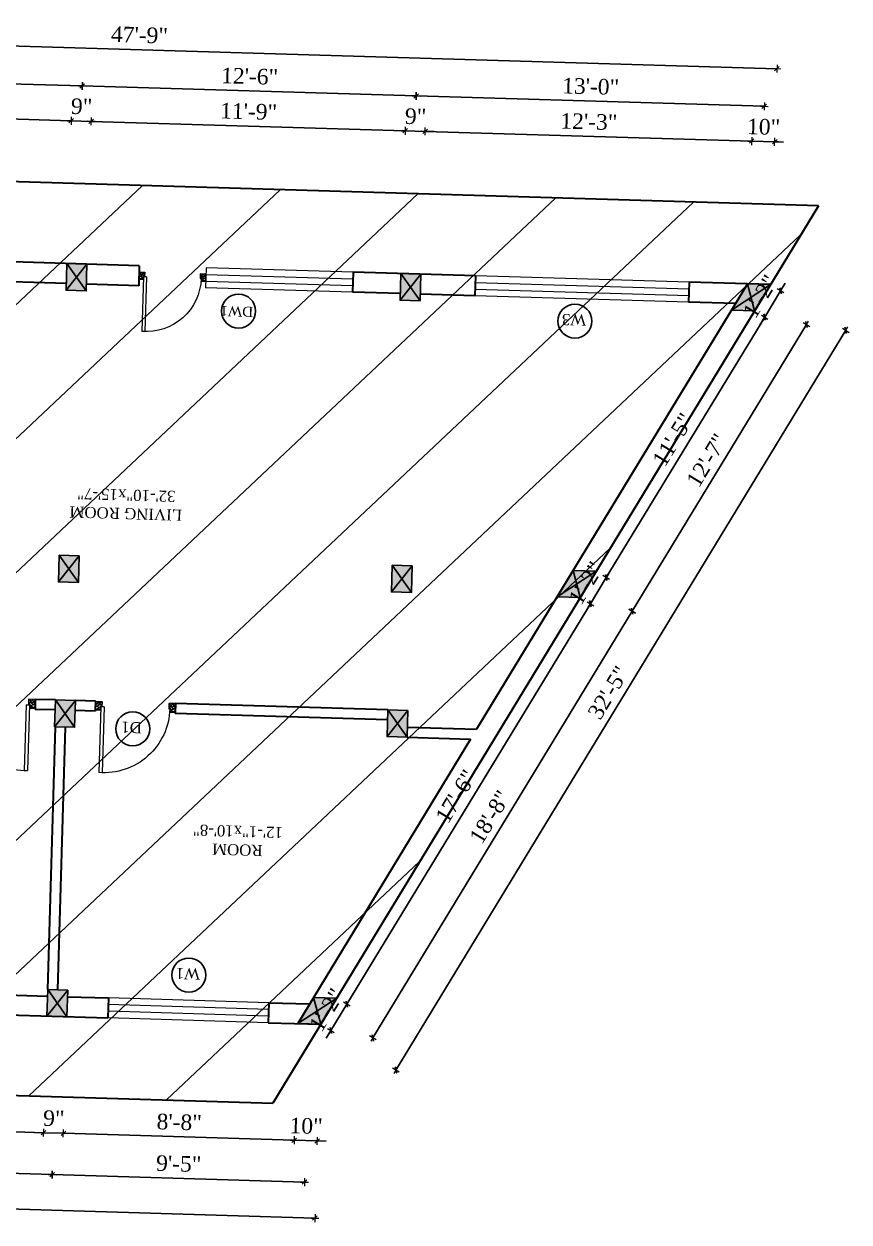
# Model space of a CAD drawing. Header units: inches. Extents: x 4069 to 291496, y -47643 to 12535.
# Drawn here: x 141798 to 142168, y -21367 to -20830 of the extents above; entities that cross this region are included whole.
import ezdxf

# ---------------------------------------------------------------- set-up
doc = ezdxf.new("R2010")
doc.units = ezdxf.units.IN
doc.header["$LTSCALE"] = 5
doc.header["$MEASUREMENT"] = 0
for name, color, linetype, lineweight in [('A-WALL', 7, 'Continuous', 9), ('Dimension', 7, 'Continuous', 18), ('DOOR', 62, 'Continuous', 0), ('Dw', 2, 'Continuous', 18)]:
    doc.layers.add(name, color=color, linetype=linetype, lineweight=lineweight)
doc.layers.add('dim line', color=7, linetype='Continuous', lineweight=15, true_color=0xfab2b2)
doc.layers.add('TEXT', color=6, linetype='Continuous')
doc.layers.add('WALL', color=7, linetype='Continuous')
doc.styles.add('ordinary', font='times.ttf')
doc.dimstyles.new('Copy of 96', dxfattribs={"dimtxt": 7, "dimasz": 4, "dimexe": 0.5, "dimexo": 0.5, "dimgap": 3, "dimtad": 1, "dimdec": 1, "dimzin": 11, "dimdsep": 46, "dimlunit": 4, "dimtxsty": 'ordinary', "dimblk": 'OBLIQUE', "dimcen": 0.09, "dimse1": 1, "dimse2": 1, "dimclrt": 6, "dimazin": 0, "dimtfac": 1, "dimtdec": 1, "dimtix": 1, "dimtmove": 2, "dimatfit": 3, "dimldrblk": 'leader', "dimfxl": 0.5, "dimfxlon": 1, "dimtolj": 1, "dimtzin": 0, "dimarcsym": 0})

# ---------------------------------------------------------------- blocks, each defined once
blk = doc.blocks.new('c2a')
at = {"color": 1, "ltscale": 5}
for p, q in [((18091.63, 4625.76), (18084.82, 4613.76)), ((18101.98, 4625.76), (18091.63, 4625.76)), ((18095.17, 4613.76), (18101.98, 4625.76)), ((18084.82, 4613.76), (18095.17, 4613.76))]:
    blk.add_line(p, q, dxfattribs=at)
blk = doc.blocks.new('A$C27B36B59')
at = {"layer": 'DOOR'}
for p, q in [((0, 4), (0, 0)), ((2.5, 4), (0, 4)), ((0, 0), (3, 0)), ((2.5, 2.5), (2.5, 4)), ((3, 2.5), (2.5, 2.5)), ((3, 0), (3, 2.5))]:
    blk.add_line(p, q, dxfattribs=at)
for centre, radius, start, end in [((-1.4, -0.54), 4.75, 22.1411, 72.838), ((1.34, 2.09), 1.64, 45.138, 144.8948), ((2.21, 0.3), 2.49, 83.3149, 152.658), ((0.13, 0.37), 2.05, 349.4875, 93.6805), ((1.96, -0.47), 2.01, 58.7447, 166.495), ((-0.06, 0.32), 1.13, 343.542, 86.947), ((2.08, -0.4), 1.17, 38.2816, 160.1519)]:
    blk.add_arc(centre, radius, start, end, dxfattribs=at)
blk = doc.blocks.new('D2')
at = {"layer": 'DOOR'}
for p, q in [((74473.95, 24047.59), (74473.95, 24018.09)), ((74473.95, 24047.59), (74475.45, 24047.59)), ((74475.45, 24047.59), (74475.45, 24018.13))]:
    blk.add_line(p, q, dxfattribs=at)
blk.add_arc((74473.95, 24047.59), 29.5, 180, 272.9146, dxfattribs=at)
at = {"layer": 'DOOR', "xscale": -1, "rotation": 180}
blk.add_blockref('A$C27B36B59', (74441.95, 24050.09), dxfattribs=at)
at = {"layer": 'DOOR', "rotation": 180}
blk.add_blockref('A$C27B36B59', (74477.95, 24050.09), dxfattribs=at)
blk = doc.blocks.new('oblique')
at = {"color": 0, "lineweight": -2}
blk.add_line((0.25, 0.25), (-0.25, -0.25), dxfattribs=at)
at = {"layer": 'dim line', "lineweight": 9}
for p, q in [((-0.4375, 0), (0.4375, 0)), ((0, 0.4375), (0, -0.4375))]:
    blk.add_line(p, q, dxfattribs=at)
blk = doc.blocks.new('*D4198')
at = {"layer": 'A-WALL', "color": 0, "lineweight": -2, "ltscale": 50, "transparency": 16777216}
blk.add_line((141670.89, -20852.79), (141823.82, -20857.35), dxfattribs=at)
at = {"layer": 'Defpoints', "color": 0, "ltscale": 50, "transparency": 16777216}
for p in [(141823.82, -20857.35), (141668.5, -20932.68), (141821.44, -20937.25)]:
    blk.add_point(p, dxfattribs=at)
at = {"layer": 'A-WALL', "color": 0, "lineweight": -2, "ltscale": 50, "transparency": 16777216, "xscale": 4, "yscale": 4, "zscale": 4}
for p, rotation in [((141670.89, -20852.79), 178.2899854280954), ((141823.82, -20857.35), 358.2899854280954)]:
    blk.add_blockref('oblique', p, dxfattribs=dict(at, rotation=rotation))
at = {"layer": 'A-WALL', "color": 6, "ltscale": 50, "transparency": 16777216, "insert": (141747.55, -20848.5), "char_height": 7, "attachment_point": 5, "rotation": 358.29, "style": 'ordinary'}
blk.add_mtext('\\A1;12\'-9"', dxfattribs=at)
blk = doc.blocks.new('_OBLIQUE')
at = {"color": 0, "linetype": 'ByBlock'}
blk.add_line((-0.5, -0.5), (0.5, 0.5), dxfattribs=at)
blk = doc.blocks.new('leader')
at = {"layer": 'Dimension'}
for p, q in [((0, -4.33), (0, 4.33)), ((-4.42, 0), (4.42, 0))]:
    blk.add_line(p, q, dxfattribs=at)
blk = doc.blocks.new('*D4199')
at = {"layer": 'A-WALL', "color": 0, "lineweight": -2, "ltscale": 50, "transparency": 16777216}
blk.add_line((141823.82, -20857.35), (141973.75, -20861.83), dxfattribs=at)
at = {"layer": 'Defpoints', "color": 0, "ltscale": 50, "transparency": 16777216}
for p in [(141973.75, -20861.83), (141821.44, -20937.25), (141971.37, -20941.72)]:
    blk.add_point(p, dxfattribs=at)
at = {"layer": 'A-WALL', "color": 0, "lineweight": -2, "ltscale": 50, "transparency": 16777216, "xscale": 4, "yscale": 4, "zscale": 4}
for p, rotation in [((141823.82, -20857.35), 178.2899854280954), ((141973.75, -20861.83), 358.2899854280954)]:
    blk.add_blockref('oblique', p, dxfattribs=dict(at, rotation=rotation))
at = {"layer": 'A-WALL', "color": 6, "ltscale": 50, "transparency": 16777216, "insert": (141898.98, -20853.03), "char_height": 7, "attachment_point": 5, "rotation": 358.29, "style": 'ordinary'}
blk.add_mtext('\\A1;12\'-6"', dxfattribs=at)
blk = doc.blocks.new('*D4200')
at = {"layer": 'A-WALL', "color": 0, "lineweight": -2, "ltscale": 50, "transparency": 16777216}
blk.add_line((141973.75, -20861.83), (142130.01, -20866.49), dxfattribs=at)
at = {"layer": 'Defpoints', "color": 0, "ltscale": 50, "transparency": 16777216}
for p in [(142130.01, -20866.49), (141971.37, -20941.72), (142127.63, -20946.39)]:
    blk.add_point(p, dxfattribs=at)
at = {"layer": 'A-WALL', "color": 0, "lineweight": -2, "ltscale": 50, "transparency": 16777216, "xscale": 4, "yscale": 4, "zscale": 4}
for p, rotation in [((141973.75, -20861.83), 178.2899854280954), ((142130.01, -20866.49), 358.2899854280954)]:
    blk.add_blockref('oblique', p, dxfattribs=dict(at, rotation=rotation))
at = {"layer": 'A-WALL', "color": 6, "ltscale": 50, "transparency": 16777216, "insert": (142052.08, -20857.6), "char_height": 7, "attachment_point": 5, "rotation": 358.29, "style": 'ordinary'}
blk.add_mtext('\\A1;13\'-0"', dxfattribs=at)
blk = doc.blocks.new('*D4201')
at = {"layer": 'A-WALL', "color": 0, "lineweight": -2, "ltscale": 50, "transparency": 16777216}
blk.add_line((141562.95, -20832.53), (142135.69, -20849.63), dxfattribs=at)
at = {"layer": 'Defpoints', "color": 0, "ltscale": 50, "transparency": 16777216}
for p in [(142135.69, -20849.63), (141560.05, -20929.44), (142132.8, -20946.54)]:
    blk.add_point(p, dxfattribs=at)
at = {"layer": 'A-WALL', "color": 0, "lineweight": -2, "ltscale": 50, "transparency": 16777216, "xscale": 4, "yscale": 4, "zscale": 4}
for p, rotation in [((141562.95, -20832.53), 178.2899854280954), ((142135.69, -20849.63), 358.2899854280954)]:
    blk.add_blockref('oblique', p, dxfattribs=dict(at, rotation=rotation))
at = {"layer": 'A-WALL', "color": 6, "ltscale": 50, "transparency": 16777216, "insert": (141849.51, -20834.51), "char_height": 7, "attachment_point": 5, "rotation": 358.29, "style": 'ordinary'}
blk.add_mtext('\\A1;47\'-9"', dxfattribs=at)
blk = doc.blocks.new('*D4202')
at = {"layer": 'A-WALL', "color": 0, "lineweight": -2, "ltscale": 50, "transparency": 16777216}
for p, q in [((142137.36, -20949.32), (142139.44, -20945.9)), ((142137.36, -20949.32), (142130.19, -20961.11)), ((142130.19, -20961.11), (142128.12, -20964.53))]:
    blk.add_line(p, q, dxfattribs=at)
at = {"layer": 'Defpoints', "color": 0, "ltscale": 50, "transparency": 16777216}
for p in [(142132.8, -20946.54), (142125.63, -20958.33), (142130.19, -20961.11)]:
    blk.add_point(p, dxfattribs=at)
at = {"layer": 'A-WALL', "color": 0, "lineweight": -2, "ltscale": 50, "transparency": 16777216, "xscale": 4, "yscale": 4, "zscale": 4}
for p, rotation in [((142137.36, -20949.32), 238.7014709223615), ((142130.19, -20961.11), 58.70147092236149)]:
    blk.add_blockref('oblique', p, dxfattribs=dict(at, rotation=rotation))
at = {"layer": 'A-WALL', "color": 6, "ltscale": 50, "transparency": 16777216, "insert": (142128.22, -20951.84), "char_height": 7, "attachment_point": 5, "rotation": 58.7015, "style": 'ordinary'}
blk.add_mtext('\\A1;1\'-2"', dxfattribs=at)
blk = doc.blocks.new('*D4203')
at = {"layer": 'A-WALL', "color": 0, "lineweight": -2, "ltscale": 50, "transparency": 16777216}
blk.add_line((142130.19, -20961.11), (142059.1, -21078.04), dxfattribs=at)
at = {"layer": 'Defpoints', "color": 0, "ltscale": 50, "transparency": 16777216}
for p in [(142125.63, -20958.33), (142054.54, -21075.26), (142059.1, -21078.04)]:
    blk.add_point(p, dxfattribs=at)
at = {"layer": 'A-WALL', "color": 0, "lineweight": -2, "ltscale": 50, "transparency": 16777216, "xscale": 4, "yscale": 4, "zscale": 4}
for p, rotation in [((142130.19, -20961.11), 58.70147092372464), ((142059.1, -21078.04), 238.7014709237247)]:
    blk.add_blockref('oblique', p, dxfattribs=dict(at, rotation=rotation))
at = {"layer": 'A-WALL', "color": 6, "ltscale": 50, "transparency": 16777216, "insert": (142089.04, -21016.16), "char_height": 7, "attachment_point": 5, "rotation": 58.7015, "style": 'ordinary'}
blk.add_mtext('\\A1;11\'-5"', dxfattribs=at)
blk = doc.blocks.new('*D4204')
at = {"layer": 'A-WALL', "color": 0, "lineweight": -2, "ltscale": 50, "transparency": 16777216}
for p, q in [((142059.1, -21078.04), (142061.18, -21074.62)), ((142059.1, -21078.04), (142051.93, -21089.83)), ((142051.93, -21089.83), (142049.86, -21093.25))]:
    blk.add_line(p, q, dxfattribs=at)
at = {"layer": 'Defpoints', "color": 0, "ltscale": 50, "transparency": 16777216}
for p in [(142054.54, -21075.26), (142047.37, -21087.05), (142051.93, -21089.83)]:
    blk.add_point(p, dxfattribs=at)
at = {"layer": 'A-WALL', "color": 0, "lineweight": -2, "ltscale": 50, "transparency": 16777216, "xscale": 4, "yscale": 4, "zscale": 4}
for p, rotation in [((142059.1, -21078.04), 238.7014709237247), ((142051.93, -21089.83), 58.70147092372466)]:
    blk.add_blockref('oblique', p, dxfattribs=dict(at, rotation=rotation))
at = {"layer": 'A-WALL', "color": 6, "ltscale": 50, "transparency": 16777216, "insert": (142049.96, -21080.56), "char_height": 7, "attachment_point": 5, "rotation": 58.7015, "style": 'ordinary'}
blk.add_mtext('\\A1;1\'-2"', dxfattribs=at)
blk = doc.blocks.new('*D4205')
at = {"layer": 'A-WALL', "color": 0, "lineweight": -2, "ltscale": 50, "transparency": 16777216}
blk.add_line((142051.93, -21089.83), (141942.61, -21269.65), dxfattribs=at)
at = {"layer": 'Defpoints', "color": 0, "ltscale": 50, "transparency": 16777216}
for p in [(142047.37, -21087.05), (141938.04, -21266.87), (141942.61, -21269.65)]:
    blk.add_point(p, dxfattribs=at)
at = {"layer": 'A-WALL', "color": 0, "lineweight": -2, "ltscale": 50, "transparency": 16777216, "xscale": 4, "yscale": 4, "zscale": 4}
for p, rotation in [((142051.93, -21089.83), 58.70147092372464), ((141942.61, -21269.65), 238.7014709237247)]:
    blk.add_blockref('oblique', p, dxfattribs=dict(at, rotation=rotation))
at = {"layer": 'A-WALL', "color": 6, "ltscale": 50, "transparency": 16777216, "insert": (141991.66, -21176.32), "char_height": 7, "attachment_point": 5, "rotation": 58.7015, "style": 'ordinary'}
blk.add_mtext('\\A1;17\'-6"', dxfattribs=at)
blk = doc.blocks.new('*D4206')
at = {"layer": 'A-WALL', "color": 0, "lineweight": -2, "ltscale": 50, "transparency": 16777216}
for p, q in [((141942.61, -21269.65), (141944.69, -21266.23)), ((141942.61, -21269.65), (141935.44, -21281.44)), ((141935.44, -21281.44), (141933.36, -21284.86))]:
    blk.add_line(p, q, dxfattribs=at)
at = {"layer": 'Defpoints', "color": 0, "ltscale": 50, "transparency": 16777216}
for p in [(141938.04, -21266.87), (141930.88, -21278.66), (141935.44, -21281.44)]:
    blk.add_point(p, dxfattribs=at)
at = {"layer": 'A-WALL', "color": 0, "lineweight": -2, "ltscale": 50, "transparency": 16777216, "xscale": 4, "yscale": 4, "zscale": 4}
for p, rotation in [((141942.61, -21269.65), 238.7014709237247), ((141935.44, -21281.44), 58.70147092372466)]:
    blk.add_blockref('oblique', p, dxfattribs=dict(at, rotation=rotation))
at = {"layer": 'A-WALL', "color": 6, "ltscale": 50, "transparency": 16777216, "insert": (141933.47, -21272.17), "char_height": 7, "attachment_point": 5, "rotation": 58.7015, "style": 'ordinary'}
blk.add_mtext('\\A1;1\'-2"', dxfattribs=at)
blk = doc.blocks.new('*D4207')
at = {"layer": 'A-WALL', "color": 0, "lineweight": -2, "ltscale": 50, "transparency": 16777216}
blk.add_line((141954.24, -21284.79), (142070.74, -21093.19), dxfattribs=at)
at = {"layer": 'Defpoints', "color": 0, "ltscale": 50, "transparency": 16777216}
for p in [(142050.95, -21081.16), (142070.74, -21093.19), (141934.46, -21272.77)]:
    blk.add_point(p, dxfattribs=at)
at = {"layer": 'A-WALL', "color": 0, "lineweight": -2, "ltscale": 50, "transparency": 16777216, "xscale": 4, "yscale": 4, "zscale": 4}
for p, rotation in [((142070.74, -21093.19), 58.70147092239514), ((141954.24, -21284.79), 238.7014709223951)]:
    blk.add_blockref('oblique', p, dxfattribs=dict(at, rotation=rotation))
at = {"layer": 'A-WALL', "color": 6, "ltscale": 50, "transparency": 16777216, "insert": (142006.88, -21185.58), "char_height": 7, "attachment_point": 5, "rotation": 58.7015, "style": 'ordinary'}
blk.add_mtext('\\A1;18\'-8"', dxfattribs=at)
blk = doc.blocks.new('*D4208')
at = {"layer": 'A-WALL', "color": 0, "lineweight": -2, "ltscale": 50, "transparency": 16777216}
blk.add_line((142070.74, -21093.19), (142149, -20964.46), dxfattribs=at)
at = {"layer": 'Defpoints', "color": 0, "ltscale": 50, "transparency": 16777216}
for p in [(142129.21, -20952.44), (142149, -20964.46), (142050.95, -21081.16)]:
    blk.add_point(p, dxfattribs=at)
at = {"layer": 'A-WALL', "color": 0, "lineweight": -2, "ltscale": 50, "transparency": 16777216, "xscale": 4, "yscale": 4, "zscale": 4}
for p, rotation in [((142149, -20964.46), 58.70147092372466), ((142070.74, -21093.19), 238.7014709237247)]:
    blk.add_blockref('oblique', p, dxfattribs=dict(at, rotation=rotation))
at = {"layer": 'A-WALL', "color": 6, "ltscale": 50, "transparency": 16777216, "insert": (142104.25, -21025.41), "char_height": 7, "attachment_point": 5, "rotation": 58.7015, "style": 'ordinary'}
blk.add_mtext('\\A1;12\'-7"', dxfattribs=at)
blk = doc.blocks.new('*D4209')
at = {"layer": 'A-WALL', "color": 0, "lineweight": -2, "ltscale": 50, "transparency": 16777216}
blk.add_line((142166.57, -20967.08), (141964.65, -21299.2), dxfattribs=at)
at = {"layer": 'Defpoints', "color": 0, "ltscale": 50, "transparency": 16777216}
for p in [(142132.8, -20946.54), (141930.88, -21278.66), (141964.65, -21299.2)]:
    blk.add_point(p, dxfattribs=at)
at = {"layer": 'A-WALL', "color": 0, "lineweight": -2, "ltscale": 50, "transparency": 16777216, "xscale": 4, "yscale": 4, "zscale": 4}
for p, rotation in [((142166.57, -20967.08), 58.70147092240074), ((141964.65, -21299.2), 238.7014709224007)]:
    blk.add_blockref('oblique', p, dxfattribs=dict(at, rotation=rotation))
at = {"layer": 'A-WALL', "color": 6, "ltscale": 50, "transparency": 16777216, "insert": (142060.01, -21129.73), "char_height": 7, "attachment_point": 5, "rotation": 58.7015, "style": 'ordinary'}
blk.add_mtext('\\A1;32\'-5"', dxfattribs=at)
blk = doc.blocks.new('*D4210')
at = {"layer": 'A-WALL', "color": 0, "lineweight": -2, "ltscale": 50, "transparency": 16777216}
for p, q in [((141918.97, -21330.7), (141914.97, -21330.58)), ((141929.31, -21331.01), (141918.97, -21330.7)), ((141929.31, -21331.01), (141933.31, -21331.13))]:
    blk.add_line(p, q, dxfattribs=at)
at = {"layer": 'Defpoints', "color": 0, "ltscale": 50, "transparency": 16777216}
for p in [(141920.53, -21278.35), (141930.88, -21278.66), (141918.97, -21330.7)]:
    blk.add_point(p, dxfattribs=at)
at = {"layer": 'A-WALL', "color": 0, "lineweight": -2, "ltscale": 50, "transparency": 16777216, "xscale": 4, "yscale": 4, "zscale": 4}
for p, rotation in [((141918.97, -21330.7), 358.2899854281703), ((141929.31, -21331.01), 178.2899854281703)]:
    blk.add_blockref('oblique', p, dxfattribs=dict(at, rotation=rotation))
at = {"layer": 'A-WALL', "color": 6, "ltscale": 50, "transparency": 16777216, "insert": (141924.34, -21324.3), "char_height": 7, "attachment_point": 5, "rotation": 358.29, "style": 'ordinary'}
blk.add_mtext('\\A1;10"', dxfattribs=at)
blk = doc.blocks.new('*D4211')
at = {"layer": 'A-WALL', "color": 0, "lineweight": -2, "ltscale": 50, "transparency": 16777216}
blk.add_line((141918.97, -21330.7), (141815.36, -21327.61), dxfattribs=at)
at = {"layer": 'Defpoints', "color": 0, "ltscale": 50, "transparency": 16777216}
for p in [(141816.93, -21275.26), (141920.53, -21278.35), (141815.36, -21327.61)]:
    blk.add_point(p, dxfattribs=at)
at = {"layer": 'A-WALL', "color": 0, "lineweight": -2, "ltscale": 50, "transparency": 16777216, "xscale": 4, "yscale": 4, "zscale": 4}
for p, rotation in [((141815.36, -21327.61), 178.2899854280954), ((141918.97, -21330.7), 358.2899854280954)]:
    blk.add_blockref('oblique', p, dxfattribs=dict(at, rotation=rotation))
at = {"layer": 'A-WALL', "color": 6, "ltscale": 50, "transparency": 16777216, "insert": (141867.36, -21322.6), "char_height": 7, "attachment_point": 5, "rotation": 358.29, "style": 'ordinary'}
blk.add_mtext('\\A1;8\'-8"', dxfattribs=at)
blk = doc.blocks.new('*D4212')
at = {"layer": 'A-WALL', "color": 0, "lineweight": -2, "ltscale": 50, "transparency": 16777216}
for p, q in [((141806.37, -21327.34), (141802.37, -21327.22)), ((141815.36, -21327.61), (141806.37, -21327.34)), ((141815.36, -21327.61), (141819.36, -21327.73))]:
    blk.add_line(p, q, dxfattribs=at)
at = {"layer": 'Defpoints', "color": 0, "ltscale": 50, "transparency": 16777216}
for p in [(141807.93, -21274.99), (141816.93, -21275.26), (141806.37, -21327.34)]:
    blk.add_point(p, dxfattribs=at)
at = {"layer": 'A-WALL', "color": 0, "lineweight": -2, "ltscale": 50, "transparency": 16777216, "xscale": 4, "yscale": 4, "zscale": 4}
for p, rotation in [((141806.37, -21327.34), 358.2899854280954), ((141815.36, -21327.61), 178.2899854280954)]:
    blk.add_blockref('oblique', p, dxfattribs=dict(at, rotation=rotation))
at = {"layer": 'A-WALL', "color": 6, "ltscale": 50, "transparency": 16777216, "insert": (141811.06, -21320.91), "char_height": 7, "attachment_point": 5, "rotation": 358.29, "style": 'ordinary'}
blk.add_mtext('\\A1;9"', dxfattribs=at)
blk = doc.blocks.new('*D4213')
at = {"layer": 'A-WALL', "color": 0, "lineweight": -2, "ltscale": 50, "transparency": 16777216}
blk.add_line((141806.37, -21327.34), (141651.44, -21322.72), dxfattribs=at)
at = {"layer": 'Defpoints', "color": 0, "ltscale": 50, "transparency": 16777216}
for p in [(141653, -21270.37), (141807.93, -21274.99), (141651.44, -21322.72)]:
    blk.add_point(p, dxfattribs=at)
at = {"layer": 'A-WALL', "color": 0, "lineweight": -2, "ltscale": 50, "transparency": 16777216, "xscale": 4, "yscale": 4, "zscale": 4}
for p, rotation in [((141651.44, -21322.72), 178.2899854280954), ((141806.37, -21327.34), 358.2899854280954)]:
    blk.add_blockref('oblique', p, dxfattribs=dict(at, rotation=rotation))
at = {"layer": 'A-WALL', "color": 6, "ltscale": 50, "transparency": 16777216, "insert": (141729.1, -21318.53), "char_height": 7, "attachment_point": 5, "rotation": 358.29, "style": 'ordinary'}
blk.add_mtext('\\A1;12\'-11"', dxfattribs=at)
blk = doc.blocks.new('*D4218')
at = {"layer": 'A-WALL', "color": 0, "lineweight": -2, "ltscale": 50, "transparency": 16777216}
blk.add_line((141646.38, -21341.25), (141810.31, -21346.14), dxfattribs=at)
at = {"layer": 'Defpoints', "color": 0, "ltscale": 50, "transparency": 16777216}
for p in [(141648.5, -21270.23), (141812.43, -21275.13), (141810.31, -21346.14)]:
    blk.add_point(p, dxfattribs=at)
at = {"layer": 'A-WALL', "color": 0, "lineweight": -2, "ltscale": 50, "transparency": 16777216, "xscale": 4, "yscale": 4, "zscale": 4}
for p, rotation in [((141646.38, -21341.25), 178.2899854280954), ((141810.31, -21346.14), 358.2899854280954)]:
    blk.add_blockref('oblique', p, dxfattribs=dict(at, rotation=rotation))
at = {"layer": 'A-WALL', "color": 6, "ltscale": 50, "transparency": 16777216, "insert": (141728.54, -21337.14), "char_height": 7, "attachment_point": 5, "rotation": 358.29, "style": 'ordinary'}
blk.add_mtext('\\A1;13\'-8"', dxfattribs=at)
blk = doc.blocks.new('*D4219')
at = {"layer": 'A-WALL', "color": 0, "lineweight": -2, "ltscale": 50, "transparency": 16777216}
blk.add_line((141810.31, -21346.14), (141923.58, -21349.53), dxfattribs=at)
at = {"layer": 'Defpoints', "color": 0, "ltscale": 50, "transparency": 16777216}
for p in [(141812.43, -21275.13), (141925.7, -21278.51), (141923.58, -21349.53)]:
    blk.add_point(p, dxfattribs=at)
at = {"layer": 'A-WALL', "color": 0, "lineweight": -2, "ltscale": 50, "transparency": 16777216, "xscale": 4, "yscale": 4, "zscale": 4}
for p, rotation in [((141810.31, -21346.14), 178.2899854280954), ((141923.58, -21349.53), 358.2899854280954)]:
    blk.add_blockref('oblique', p, dxfattribs=dict(at, rotation=rotation))
at = {"layer": 'A-WALL', "color": 6, "ltscale": 50, "transparency": 16777216, "insert": (141867.14, -21341.27), "char_height": 7, "attachment_point": 5, "rotation": 358.29, "style": 'ordinary'}
blk.add_mtext('\\A1;9\'-5"', dxfattribs=at)
blk = doc.blocks.new('*D4220')
at = {"layer": 'A-WALL', "color": 0, "lineweight": -2, "ltscale": 50, "transparency": 16777216}
blk.add_line((141928.28, -21365.69), (141549.45, -21354.38), dxfattribs=at)
at = {"layer": 'Defpoints', "color": 0, "ltscale": 50, "transparency": 16777216}
for p in [(141552.04, -21267.35), (141930.88, -21278.66), (141549.45, -21354.38)]:
    blk.add_point(p, dxfattribs=at)
at = {"layer": 'A-WALL', "color": 0, "lineweight": -2, "ltscale": 50, "transparency": 16777216, "xscale": 4, "yscale": 4, "zscale": 4}
for p, rotation in [((141549.45, -21354.38), 178.2899854280954), ((141928.28, -21365.69), 358.2899854280954)]:
    blk.add_blockref('oblique', p, dxfattribs=dict(at, rotation=rotation))
at = {"layer": 'A-WALL', "color": 6, "ltscale": 50, "transparency": 16777216, "insert": (141739.06, -21353.47), "char_height": 7, "attachment_point": 5, "rotation": 358.29, "style": 'ordinary'}
blk.add_mtext('\\A1;31\'-7"', dxfattribs=at)
blk = doc.blocks.new('*D4221')
at = {"layer": 'A-WALL', "color": 0, "lineweight": -2, "ltscale": 50, "transparency": 16777216}
for p, q in [((142124.37, -20882.13), (142120.37, -20882.01)), ((142134.71, -20882.44), (142124.37, -20882.13)), ((142134.71, -20882.44), (142138.71, -20882.56))]:
    blk.add_line(p, q, dxfattribs=at)
at = {"layer": 'Defpoints', "color": 0, "ltscale": 50, "transparency": 16777216}
for p in [(142124.37, -20882.13), (142122.45, -20946.23), (142132.8, -20946.54)]:
    blk.add_point(p, dxfattribs=at)
at = {"layer": 'A-WALL', "color": 0, "lineweight": -2, "ltscale": 50, "transparency": 16777216, "xscale": 4, "yscale": 4, "zscale": 4}
for p, rotation in [((142124.37, -20882.13), 358.2899854280954), ((142134.71, -20882.44), 178.2899854280954)]:
    blk.add_blockref('oblique', p, dxfattribs=dict(at, rotation=rotation))
at = {"layer": 'A-WALL', "color": 6, "ltscale": 50, "transparency": 16777216, "insert": (142129.73, -20875.73), "char_height": 7, "attachment_point": 5, "rotation": 358.29, "style": 'ordinary'}
blk.add_mtext('\\A1;10"', dxfattribs=at)
blk = doc.blocks.new('*D4222')
at = {"layer": 'A-WALL', "color": 0, "lineweight": -2, "ltscale": 50, "transparency": 16777216}
blk.add_line((142124.37, -20882.13), (141977.78, -20877.76), dxfattribs=at)
at = {"layer": 'Defpoints', "color": 0, "ltscale": 50, "transparency": 16777216}
for p in [(141977.78, -20877.76), (141975.87, -20941.86), (142122.45, -20946.23)]:
    blk.add_point(p, dxfattribs=at)
at = {"layer": 'A-WALL', "color": 0, "lineweight": -2, "ltscale": 50, "transparency": 16777216, "xscale": 4, "yscale": 4, "zscale": 4}
for p, rotation in [((141977.78, -20877.76), 178.2899854280954), ((142124.37, -20882.13), 358.2899854280954)]:
    blk.add_blockref('oblique', p, dxfattribs=dict(at, rotation=rotation))
at = {"layer": 'A-WALL', "color": 6, "ltscale": 50, "transparency": 16777216, "insert": (142051.27, -20873.39), "char_height": 7, "attachment_point": 5, "rotation": 358.29, "style": 'ordinary'}
blk.add_mtext('\\A1;12\'-3"', dxfattribs=at)
blk = doc.blocks.new('*D4223')
at = {"layer": 'A-WALL', "color": 0, "lineweight": -2, "ltscale": 50, "transparency": 16777216}
for p, q in [((141968.79, -20877.49), (141964.79, -20877.37)), ((141977.78, -20877.76), (141968.79, -20877.49)), ((141977.78, -20877.76), (141981.78, -20877.88))]:
    blk.add_line(p, q, dxfattribs=at)
at = {"layer": 'Defpoints', "color": 0, "ltscale": 50, "transparency": 16777216}
for p in [(141968.79, -20877.49), (141966.87, -20941.59), (141975.87, -20941.86)]:
    blk.add_point(p, dxfattribs=at)
at = {"layer": 'A-WALL', "color": 0, "lineweight": -2, "ltscale": 50, "transparency": 16777216, "xscale": 4, "yscale": 4, "zscale": 4}
for p, rotation in [((141968.79, -20877.49), 358.2899854280954), ((141977.78, -20877.76), 178.2899854280954)]:
    blk.add_blockref('oblique', p, dxfattribs=dict(at, rotation=rotation))
at = {"layer": 'A-WALL', "color": 6, "ltscale": 50, "transparency": 16777216, "insert": (141973.48, -20871.06), "char_height": 7, "attachment_point": 5, "rotation": 358.29, "style": 'ordinary'}
blk.add_mtext('\\A1;9"', dxfattribs=at)
blk = doc.blocks.new('*D4224')
at = {"layer": 'A-WALL', "color": 0, "lineweight": -2, "ltscale": 50, "transparency": 16777216}
blk.add_line((141968.79, -20877.49), (141827.85, -20873.28), dxfattribs=at)
at = {"layer": 'Defpoints', "color": 0, "ltscale": 50, "transparency": 16777216}
for p in [(141827.85, -20873.28), (141825.93, -20937.38), (141966.87, -20941.59)]:
    blk.add_point(p, dxfattribs=at)
at = {"layer": 'A-WALL', "color": 0, "lineweight": -2, "ltscale": 50, "transparency": 16777216, "xscale": 4, "yscale": 4, "zscale": 4}
for p, rotation in [((141827.85, -20873.28), 178.2899854280954), ((141968.79, -20877.49), 358.2899854280954)]:
    blk.add_blockref('oblique', p, dxfattribs=dict(at, rotation=rotation))
at = {"layer": 'A-WALL', "color": 6, "ltscale": 50, "transparency": 16777216, "insert": (141898.51, -20868.82), "char_height": 7, "attachment_point": 5, "rotation": 358.29, "style": 'ordinary'}
blk.add_mtext('\\A1;11\'-9"', dxfattribs=at)
blk = doc.blocks.new('*D4225')
at = {"layer": 'A-WALL', "color": 0, "lineweight": -2, "ltscale": 50, "transparency": 16777216}
for p, q in [((141818.85, -20873.01), (141814.85, -20872.89)), ((141827.85, -20873.28), (141818.85, -20873.01)), ((141827.85, -20873.28), (141831.85, -20873.4))]:
    blk.add_line(p, q, dxfattribs=at)
at = {"layer": 'Defpoints', "color": 0, "ltscale": 50, "transparency": 16777216}
for p in [(141818.85, -20873.01), (141816.94, -20937.11), (141825.93, -20937.38)]:
    blk.add_point(p, dxfattribs=at)
at = {"layer": 'A-WALL', "color": 0, "lineweight": -2, "ltscale": 50, "transparency": 16777216, "xscale": 4, "yscale": 4, "zscale": 4}
for p, rotation in [((141818.85, -20873.01), 358.2899854280954), ((141827.85, -20873.28), 178.2899854280954)]:
    blk.add_blockref('oblique', p, dxfattribs=dict(at, rotation=rotation))
at = {"layer": 'A-WALL', "color": 6, "ltscale": 50, "transparency": 16777216, "insert": (141823.55, -20866.58), "char_height": 7, "attachment_point": 5, "rotation": 358.29, "style": 'ordinary'}
blk.add_mtext('\\A1;9"', dxfattribs=at)
blk = doc.blocks.new('*D4226')
at = {"layer": 'A-WALL', "color": 0, "lineweight": -2, "ltscale": 50, "transparency": 16777216}
blk.add_line((141818.85, -20873.01), (141674.92, -20868.72), dxfattribs=at)
at = {"layer": 'Defpoints', "color": 0, "ltscale": 50, "transparency": 16777216}
for p in [(141674.92, -20868.72), (141673, -20932.81), (141816.94, -20937.11)]:
    blk.add_point(p, dxfattribs=at)
at = {"layer": 'A-WALL', "color": 0, "lineweight": -2, "ltscale": 50, "transparency": 16777216, "xscale": 4, "yscale": 4, "zscale": 4}
for p, rotation in [((141674.92, -20868.72), 178.2899854280954), ((141818.85, -20873.01), 358.2899854280954)]:
    blk.add_blockref('oblique', p, dxfattribs=dict(at, rotation=rotation))
at = {"layer": 'A-WALL', "color": 6, "ltscale": 50, "transparency": 16777216, "insert": (141747.08, -20864.31), "char_height": 7, "attachment_point": 5, "rotation": 358.29, "style": 'ordinary'}
blk.add_mtext('\\A1;12\'-0"', dxfattribs=at)

msp = doc.modelspace()

# ---------------------------------------------------------------- hatches: boundary and pattern name
at = {"layer": 'WALL', "linetype": 'ByBlock', "ltscale": 5, "true_color": 0xf8991e}
h = msp.add_hatch(dxfattribs=at)
h.set_pattern_fill('ANSI31', color=30, scale=350, angle=178.2899854)
h.set_pattern_definition([(223.29, (150161.034, -23772.42), (29.99899, -31.8453), [])])
h.paths.add_polyline_path([(142154.30432, -20911.16713), (141909.36949, -21314.03745), (141551.08113, -21303.34102), (141560.90598, -20893.45167)])
h = msp.add_hatch(color=30, dxfattribs=at)
h.dxf.hatch_style = 1
h.paths.add_polyline_path([(141821.25761, -20943.24298), (141825.93465, -20937.37994), (141816.93866, -20937.11137)])
h.paths.add_polyline_path([(141816.93866, -20937.11137), (141816.58057, -20949.10603), (141821.25761, -20943.24298)])
h.paths.add_polyline_path([(141821.25761, -20943.24298), (141816.58057, -20949.10603), (141825.57656, -20949.37459)])
h.paths.add_polyline_path([(141825.57656, -20949.37459), (141825.93465, -20937.37994), (141821.25761, -20943.24298)])
h = msp.add_hatch(color=30, dxfattribs=at)
h.dxf.hatch_style = 1
h.paths.add_polyline_path([(141971.19081, -20947.71913), (141975.86785, -20941.85608), (141966.87186, -20941.58751)])
h.paths.add_polyline_path([(141966.87186, -20941.58751), (141966.51376, -20953.58217), (141971.19081, -20947.71913)])
h.paths.add_polyline_path([(141971.19081, -20947.71913), (141966.51376, -20953.58217), (141975.50976, -20953.85074)])
h.paths.add_polyline_path([(141975.50976, -20953.85074), (141975.86785, -20941.85608), (141971.19081, -20947.71913)])
h = msp.add_hatch(color=30, dxfattribs=at)
h.dxf.hatch_style = 1
h.paths.add_polyline_path([(142124.04091, -20952.28235), (142122.4528, -20946.23226), (142115.28397, -20958.02359)])
h.paths.add_polyline_path([(142124.04091, -20952.28235), (142115.28397, -20958.02359), (142125.62902, -20958.33244)])
h.paths.add_polyline_path([(142125.62902, -20958.33244), (142132.79784, -20946.54111), (142124.04091, -20952.28235)])
h.paths.add_polyline_path([(142124.04091, -20952.28235), (142132.79784, -20946.54111), (142122.4528, -20946.23226)])
h = msp.add_hatch(color=30, dxfattribs=at)
h.dxf.hatch_style = 1
h.paths.add_polyline_path([(141817.78179, -21074.19758), (141822.45883, -21068.33454), (141813.46284, -21068.06597)])
h.paths.add_polyline_path([(141813.46284, -21068.06597), (141813.10475, -21080.06062), (141817.78179, -21074.19758)])
h.paths.add_polyline_path([(141817.78179, -21074.19758), (141813.10475, -21080.06062), (141822.10074, -21080.32919)])
h.paths.add_polyline_path([(141822.10074, -21080.32919), (141822.45883, -21068.33454), (141817.78179, -21074.19758)])
h = msp.add_hatch(color=30, dxfattribs=at)
h.dxf.hatch_style = 1
h.paths.add_polyline_path([(141967.28164, -21078.66079), (141971.95868, -21072.79774), (141962.96269, -21072.52917)])
h.paths.add_polyline_path([(141962.96269, -21072.52917), (141962.6046, -21084.52383), (141967.28164, -21078.66079)])
h.paths.add_polyline_path([(141967.28164, -21078.66079), (141962.6046, -21084.52383), (141971.60059, -21084.7924)])
h.paths.add_polyline_path([(141971.60059, -21084.7924), (141971.95868, -21072.79774), (141967.28164, -21078.66079)])
h = msp.add_hatch(color=30, dxfattribs=at)
h.dxf.hatch_style = 1
h.paths.add_polyline_path([(142045.78124, -21081.00433), (142044.19313, -21074.95425), (142037.02431, -21086.74557)])
h.paths.add_polyline_path([(142045.78124, -21081.00433), (142037.02431, -21086.74557), (142047.36935, -21087.05442)])
h.paths.add_polyline_path([(142047.36935, -21087.05442), (142054.53818, -21075.26309), (142045.78124, -21081.00433)])
h.paths.add_polyline_path([(142045.78124, -21081.00433), (142054.53818, -21075.26309), (142044.19313, -21074.95425)])
h = msp.add_hatch(color=30, dxfattribs=at)
h.dxf.hatch_style = 1
h.paths.add_polyline_path([(141816.05715, -21139.17505), (141820.73419, -21133.31201), (141811.7382, -21133.04344)])
h.paths.add_polyline_path([(141811.7382, -21133.04344), (141811.38011, -21145.0381), (141816.05715, -21139.17505)])
h.paths.add_polyline_path([(141816.05715, -21139.17505), (141811.38011, -21145.0381), (141820.3761, -21145.30666)])
h.paths.add_polyline_path([(141820.3761, -21145.30666), (141820.73419, -21133.31201), (141816.05715, -21139.17505)])
h = msp.add_hatch(color=30, dxfattribs=at)
h.dxf.hatch_style = 1
h.paths.add_polyline_path([(141965.34198, -21143.63184), (141970.01902, -21137.76879), (141961.02303, -21137.50023)])
h.paths.add_polyline_path([(141961.02303, -21137.50023), (141960.66494, -21149.49488), (141965.34198, -21143.63184)])
h.paths.add_polyline_path([(141965.34198, -21143.63184), (141960.66494, -21149.49488), (141969.66093, -21149.76345)])
h.paths.add_polyline_path([(141969.66093, -21149.76345), (141970.01902, -21137.76879), (141965.34198, -21143.63184)])
h = msp.add_hatch(color=30, dxfattribs=at)
h.dxf.hatch_style = 1
h.paths.add_polyline_path([(141812.60786, -21269.13), (141817.2849, -21263.26695), (141808.28891, -21262.99838)])
h.paths.add_polyline_path([(141808.28891, -21262.99838), (141807.93082, -21274.99304), (141812.60786, -21269.13)])
h.paths.add_polyline_path([(141812.60786, -21269.13), (141807.93082, -21274.99304), (141816.92681, -21275.26161)])
h.paths.add_polyline_path([(141816.92681, -21275.26161), (141817.2849, -21263.26695), (141812.60786, -21269.13)])
h = msp.add_hatch(color=30, dxfattribs=at)
h.dxf.hatch_style = 1
h.paths.add_polyline_path([(141929.28785, -21272.61339), (141927.69973, -21266.5633), (141920.53091, -21278.35463)])
h.paths.add_polyline_path([(141929.28785, -21272.61339), (141920.53091, -21278.35463), (141930.87596, -21278.66347)])
h.paths.add_polyline_path([(141930.87596, -21278.66347), (141938.04478, -21266.87215), (141929.28785, -21272.61339)])
h.paths.add_polyline_path([(141929.28785, -21272.61339), (141938.04478, -21266.87215), (141927.69973, -21266.5633)])

# ---------------------------------------------------------------- linework, layer by layer
at = {"color": 1, "ltscale": 5}
for p, q in [((141825.93465, -20937.37994), (141816.58057, -20949.10603)), ((141816.93866, -20937.11137), (141825.57656, -20949.37459)), ((141975.86785, -20941.85608), (141966.51376, -20953.58217)), ((141966.87186, -20941.58751), (141975.50976, -20953.85074)), ((142122.4528, -20946.23226), (142125.62902, -20958.33244)), ((142132.79784, -20946.54111), (142115.28397, -20958.02359)), ((141822.45883, -21068.33454), (141813.10475, -21080.06062)), ((141813.46284, -21068.06597), (141822.10074, -21080.32919)), ((141971.95868, -21072.79774), (141962.6046, -21084.52383)), ((141962.96269, -21072.52917), (141971.60059, -21084.7924)), ((142054.53818, -21075.26309), (142037.02431, -21086.74557)), ((142044.19313, -21074.95425), (142047.36935, -21087.05442)), ((141820.73419, -21133.31201), (141811.38011, -21145.0381)), ((141811.7382, -21133.04344), (141820.3761, -21145.30666)), ((141970.01902, -21137.76879), (141960.66494, -21149.49488)), ((141961.02303, -21137.50023), (141969.66093, -21149.76345)), ((141817.2849, -21263.26695), (141807.93082, -21274.99304)), ((141808.28891, -21262.99838), (141816.92681, -21275.26161)), ((141938.04478, -21266.87215), (141920.53091, -21278.35463)), ((141930.87596, -21278.66347), (141927.69973, -21266.5633))]:
    msp.add_line(p, q, dxfattribs=at)
at = {"layer": 'A-WALL', "lineweight": 30}
for p, q in [((142154.30432, -20911.16713), (141560.90598, -20893.45167)), ((142154.30432, -20911.16713), (141909.36949, -21314.03745)), ((141849.4241, -20938.0812), (141792.44948, -20936.38026)), ((141849.4241, -20938.0812), (141849.15553, -20947.07719)), ((141816.67009, -20946.10736), (141792.18091, -20945.37626)), ((141945.38135, -20940.94593), (141945.11278, -20949.94192)), ((142000.35685, -20942.58718), (141945.38135, -20940.94593)), ((142000.35685, -20942.58718), (142000.08828, -20951.58317)), ((142122.4528, -20946.23226), (142000.88148, -21146.19351)), ((142096.3141, -20945.45191), (142096.04553, -20954.44791)), ((142132.79784, -20946.54111), (142096.3141, -20945.45191)), ((141849.15553, -20947.07719), (141825.66608, -20946.37593)), ((141966.60329, -20950.5835), (141945.11278, -20949.94192)), ((142000.08828, -20951.58317), (141975.59928, -20950.85207)), ((142117.07618, -20955.07576), (142096.04553, -20954.44791)), ((141802.74221, -21132.77487), (141802.60792, -21137.27287)), ((141811.7382, -21133.04344), (141802.74221, -21132.77487)), ((141829.73018, -21133.58058), (141820.73419, -21133.31201)), ((141829.73018, -21133.58058), (141829.5959, -21138.07857)), ((141811.60391, -21137.54144), (141802.60792, -21137.27287)), ((141829.5959, -21138.07857), (141820.59991, -21137.81)), ((141865.71415, -21134.65485), (141865.57986, -21139.15285)), ((141960.88875, -21141.99822), (141865.57986, -21139.15285)), ((141961.02303, -21137.50023), (141865.71415, -21134.65485)), ((141808.28891, -21262.99838), (141811.81015, -21145.05093)), ((141812.78691, -21263.13267), (141816.30814, -21145.18522)), ((141998.19317, -21150.61526), (141920.53091, -21278.35463)), ((141969.66093, -21149.76345), (141998.19317, -21150.61526)), ((141969.79521, -21145.26545), (142000.88148, -21146.19351)), ((141778.71253, -21265.11674), (141808.19939, -21265.99705)), ((141817.19538, -21266.26562), (141835.56749, -21266.8141)), ((141835.56749, -21266.8141), (141835.29892, -21275.81009)), ((141907.53542, -21268.96265), (141907.26685, -21277.95864)), ((141907.53542, -21268.96265), (141925.90753, -21269.51114)), ((141778.44396, -21274.11273), (141835.29892, -21275.81009)), ((141907.26685, -21277.95864), (141930.87596, -21278.66347)), ((141651.92557, -21306.35166), (141909.36949, -21314.03745))]:
    msp.add_line(p, q, dxfattribs=at)
at = {"layer": 'Dw', "color": 3}
for p, q in [((141879.41074, -20938.97643), (141879.14217, -20947.97242)), ((141945.38135, -20940.94593), (141879.41074, -20938.97643)), ((141879.23169, -20944.97375), (141945.2023, -20946.94326)), ((141879.32122, -20941.97509), (141945.29182, -20943.94459)), ((142000.26733, -20945.58585), (142096.22458, -20948.45058)), ((142096.3141, -20945.45191), (142000.35685, -20942.58718)), ((141945.11278, -20949.94192), (141879.14217, -20947.97242)), ((142096.04553, -20954.44791), (142000.08828, -20951.58317)), ((142000.17781, -20948.58451), (142096.13505, -20951.44924)), ((141907.53542, -21268.96265), (141835.56749, -21266.8141)), ((141907.35638, -21274.95998), (141835.38844, -21272.81143)), ((141907.4459, -21271.96131), (141835.47796, -21269.81277)), ((141907.26685, -21277.95864), (141835.29892, -21275.81009))]:
    msp.add_line(p, q, dxfattribs=at)
at = {"layer": 'TEXT'}
for centre in [(141894.01004, -20958.44526), (142045.0219, -20962.9536), (141846.48232, -21146.00562), (141871.64049, -21256.5372)]:
    msp.add_circle(centre, 7.64038, dxfattribs=at)
at = {"layer": 'WALL', "color": 2, "linetype": 'ByBlock', "ltscale": 5}
for points in [[(141825.93465, -20937.37994), (141816.93866, -20937.11137), (141816.58057, -20949.10603), (141825.57656, -20949.37459)], [(141975.86785, -20941.85608), (141966.87186, -20941.58751), (141966.51376, -20953.58217), (141975.50976, -20953.85074)], [(142132.79784, -20946.54111), (142122.4528, -20946.23226), (142115.28397, -20958.02359), (142125.62902, -20958.33244)], [(141822.45883, -21068.33454), (141813.46284, -21068.06597), (141813.10475, -21080.06062), (141822.10074, -21080.32919)], [(141971.95868, -21072.79774), (141962.96269, -21072.52917), (141962.6046, -21084.52383), (141971.60059, -21084.7924)], [(142054.53818, -21075.26309), (142044.19313, -21074.95425), (142037.02431, -21086.74557), (142047.36935, -21087.05442)], [(141820.73419, -21133.31201), (141811.7382, -21133.04344), (141811.38011, -21145.0381), (141820.3761, -21145.30666)], [(141970.01902, -21137.76879), (141961.02303, -21137.50023), (141960.66494, -21149.49488), (141969.66093, -21149.76345)], [(141817.2849, -21263.26695), (141808.28891, -21262.99838), (141807.93082, -21274.99304), (141816.92681, -21275.26161)], [(141938.04478, -21266.87215), (141927.69973, -21266.5633), (141920.53091, -21278.35463), (141930.87596, -21278.66347)]]:
    msp.add_lwpolyline(points, close=True, dxfattribs=at)

# ---------------------------------------------------------------- block references
at = {"layer": 'WALL', "color": 2, "linetype": 'ByBlock', "xscale": -0.8333000000002356, "yscale": 0.8333000000000083, "zscale": 0.8333, "rotation": 358.2899854281289}
msp.add_blockref('D2', (203286.13666, -42824.93007), dxfattribs=at)
at = {"layer": 'WALL', "color": 2, "linetype": 'ByBlock', "ltscale": 5, "rotation": 178.2899854281289}
for p in [(160347.24214, -16874.50489), (160268.98247, -17003.22687), (160152.48907, -17194.83592)]:
    msp.add_blockref('c2a', p, dxfattribs=at)
at = {"layer": 'WALL', "color": 2, "linetype": 'ByBlock', "rotation": 358.2899854281289}
msp.add_blockref('D2', (66640.28146, -42949.6592), dxfattribs=at)
at = {"layer": 'WALL', "color": 2, "linetype": 'ByBlock', "xscale": -1, "rotation": 358.2899854281289}
msp.add_blockref('D2', (215556.8358, -47395.45113), dxfattribs=at)

# ---------------------------------------------------------------- texts
at = {"layer": 'TEXT', "style": 'ordinary'}
for s, height, rotation, p in [('DW1', 4.5, 178.2903735, (141900.63024, -20956.57026)), ('W3', 5, 178.2903735, (142050.14409, -20960.04104)), ('D1', 5, 178.2895973, (141850.66994, -21143.06521)), ('W1', 5, 178.2903735, (141876.76268, -21253.62464))]:
    msp.add_text(s, height=height, rotation=rotation, dxfattribs=at).set_placement(p)
at = {"layer": 'TEXT', "char_height": 5, "attachment_point": 8, "rotation": 178.2895973, "style": 'ordinary'}
for s, insert in [('LIVING ROOM\\P32\'-10"x15\'-7"', (141843.67584, -21038.46292)), ('ROOM\\P12\'-1"x10\'-8"', (141893.78137, -21189.44529))]:
    msp.add_mtext_dynamic_manual_height_columns(s, width=101.5687276, gutter_width=1720.71691, heights=[0], dxfattribs=dict(at, insert=insert))

# ---------------------------------------------------------------- dimensions: what is measured, and where the dimension line sits
at = {"layer": 'A-WALL', "ltscale": 50}
for base, p1, p2, angle, picture, middle in [((142135.69101, -20849.63156), (141560.05302, -20929.44224), (142132.79784, -20946.54111), 178.2899854, '*D4201', (141849.51467, -20834.5144)), ((141823.82177, -20857.35374), (141668.50479, -20932.67999), (141821.43665, -20937.24565), 178.2899854, '*D4198', (141747.55191, -20848.50317)), ((141973.75497, -20861.82988), (141821.43665, -20937.24565), (141971.36985, -20941.7218), 178.2899854, '*D4199', (141898.98414, -20853.03417)), ((142130.01043, -20866.49477), (141971.36985, -20941.7218), (142127.62532, -20946.38669), 178.2899854, '*D4200', (142052.07847, -20857.60468)), ((141674.91639, -20868.71598), (141816.93866, -20937.11137), (141673.00279, -20932.81427), 178.2899854, '*D4226', (141747.0801, -20864.30689)), ((141818.85226, -20873.01308), (141825.93465, -20937.37994), (141816.93866, -20937.11137), 178.2899854, '*D4225', (141823.54633, -20866.57963)), ((141827.84826, -20873.28165), (141966.87186, -20941.58751), (141825.93465, -20937.37994), 178.2899854, '*D4224', (141898.51293, -20868.81771)), ((141968.78546, -20877.48922), (141975.86785, -20941.85608), (141966.87186, -20941.58751), 178.2899854, '*D4223', (141973.47953, -20871.05578)), ((141977.78145, -20877.75779), (142122.4528, -20946.23226), (141975.86785, -20941.85608), 178.2899854, '*D4222', (142051.2697, -20873.38824)), ((142124.3664, -20882.13398), (142132.79784, -20946.54111), (142122.4528, -20946.23226), 178.2899854, '*D4221', (142129.7347, -20875.73076)), ((142148.99521, -20964.46359), (142050.95377, -21081.15875), (142129.21343, -20952.43677), 238.7014709, '*D4208', (142104.25094, -21025.41114)), ((142059.1027, -21078.0382), (142125.62902, -20958.33244), (142054.53818, -21075.26309), 58.7014709, '*D4203', (142089.04231, -21016.16468)), ((142051.93388, -21089.82953), (142054.53818, -21075.26309), (142047.36935, -21087.05442), 58.7014709, '*D4204', (142049.96422, -21080.55714)), ((141942.60931, -21269.64726), (142047.36935, -21087.05442), (141938.04478, -21266.87215), 58.7014709, '*D4205', (141991.65715, -21176.32496)), ((141935.44048, -21281.43859), (141938.04478, -21266.87215), (141930.87596, -21278.66347), 58.7014709, '*D4206', (141933.47083, -21272.16619)), ((141549.44662, -21354.38081), (141930.87596, -21278.66347), (141552.04474, -21267.35375), 178.2899854, '*D4220', (141739.0583, -21353.46794)), ((141810.30865, -21346.14445), (141648.50185, -21270.23341), (141812.42882, -21275.12732), 178.2899854, '*D4218', (141728.54095, -21337.13986)), ((141651.43701, -21322.71681), (141807.93082, -21274.99304), (141652.99985, -21270.36769), 358.2899854, '*D4213', (141729.09646, -21318.53238)), ((141806.36798, -21327.34216), (141816.92681, -21275.26161), (141807.93082, -21274.99304), 358.2899854, '*D4212', (141811.06205, -21320.90871)), ((141923.58327, -21349.52618), (141812.42882, -21275.12732), (141925.70343, -21278.50905), 178.2899854, '*D4219', (141867.14204, -21341.26759)), ((141815.36397, -21327.61072), (141920.53091, -21278.35463), (141816.92681, -21275.26161), 358.2899854, '*D4211', (141867.36179, -21322.5996))]:
    dim = msp.add_linear_dim(base=base, p1=p1, p2=p2, angle=angle, dimstyle='Copy of 96', override={"dimdec": 0, "dimblk": 'oblique', "dimtdec": 0, "dimarcsym": 1}, dxfattribs=at)
    dim.commit()
    dim.dimension.update_dxf_attribs({"geometry": picture, "text_midpoint": middle})
for p1, p2, distance, picture, middle in [((142132.79784, -20946.54111), (142125.62902, -20958.33244), 5.34192, '*D4202', (142128.22389, -20951.83515)), ((142132.79784, -20946.54111), (141930.87596, -21278.66347), 39.52759, '*D4209', (142060.00631, -21129.72857)), ((141934.46037, -21272.76781), (142050.95377, -21081.15875), -23.15088, '*D4207', (142006.88303, -21185.58191)), ((141930.87596, -21278.66347), (141920.53091, -21278.35463), 52.37244, '*D4210', (141924.33636, -21324.30053))]:
    dim = msp.add_aligned_dim(p1=p1, p2=p2, distance=distance, dimstyle='Copy of 96', override={"dimdec": 0, "dimblk": 'oblique', "dimtdec": 0, "dimarcsym": 1}, dxfattribs=at)
    dim.commit()
    dim.dimension.update_dxf_attribs({"geometry": picture, "text_midpoint": middle})

doc.saveas('drawing.dxf')
